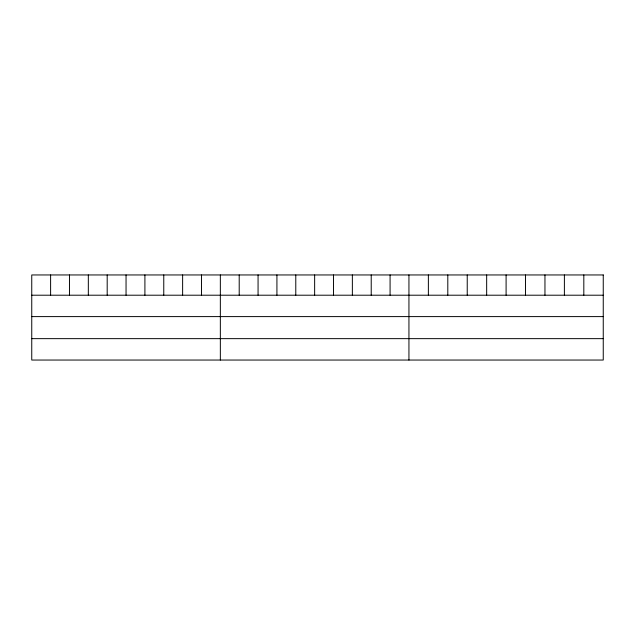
<?xml version="1.0" encoding="UTF-8"?>
<svg xmlns="http://www.w3.org/2000/svg" width="635" height="635" viewBox="0 0 635 635"><rect width="100%" height="100%" fill="white"/><g stroke="black" fill="none" stroke-linecap="round" stroke-linejoin="round"><path stroke-width="0.95" d="M31.75 295.204L603.25 295.204M31.75 316.603L603.25 316.603M31.75 338.645L603.25 338.645M583.819 274.955L583.819 295.204M564.388 274.955L564.388 295.204M544.957 274.955L544.957 295.204M525.526 274.955L525.526 295.204M506.095 274.955L506.095 295.204M486.664 274.955L486.664 295.204M467.233 274.955L467.233 295.204M447.802 274.955L447.802 295.204M428.371 274.955L428.371 295.204M408.94 274.955L408.94 360.045M390.08 274.955L390.08 295.204M371.221 274.955L371.221 295.204M352.361 274.955L352.361 295.204M333.502 274.955L333.502 295.204M314.642 274.955L314.642 295.204M295.783 274.955L295.783 295.204M276.923 274.955L276.923 295.204M258.064 274.955L258.064 295.204M239.204 274.955L239.204 295.204M220.345 274.955L220.345 360.045M201.486 274.955L201.486 295.204M182.626 274.955L182.626 295.204M163.766 274.955L163.766 295.204M144.907 274.955L144.907 295.204M126.047 274.955L126.047 295.204M107.188 274.955L107.188 295.204M88.328 274.955L88.328 295.204M69.469 274.955L69.469 295.204M50.609 274.955L50.609 295.204M603.25 274.955L31.75 274.955L31.75 360.045L603.25 360.045L603.25 274.955"/></g></svg>
